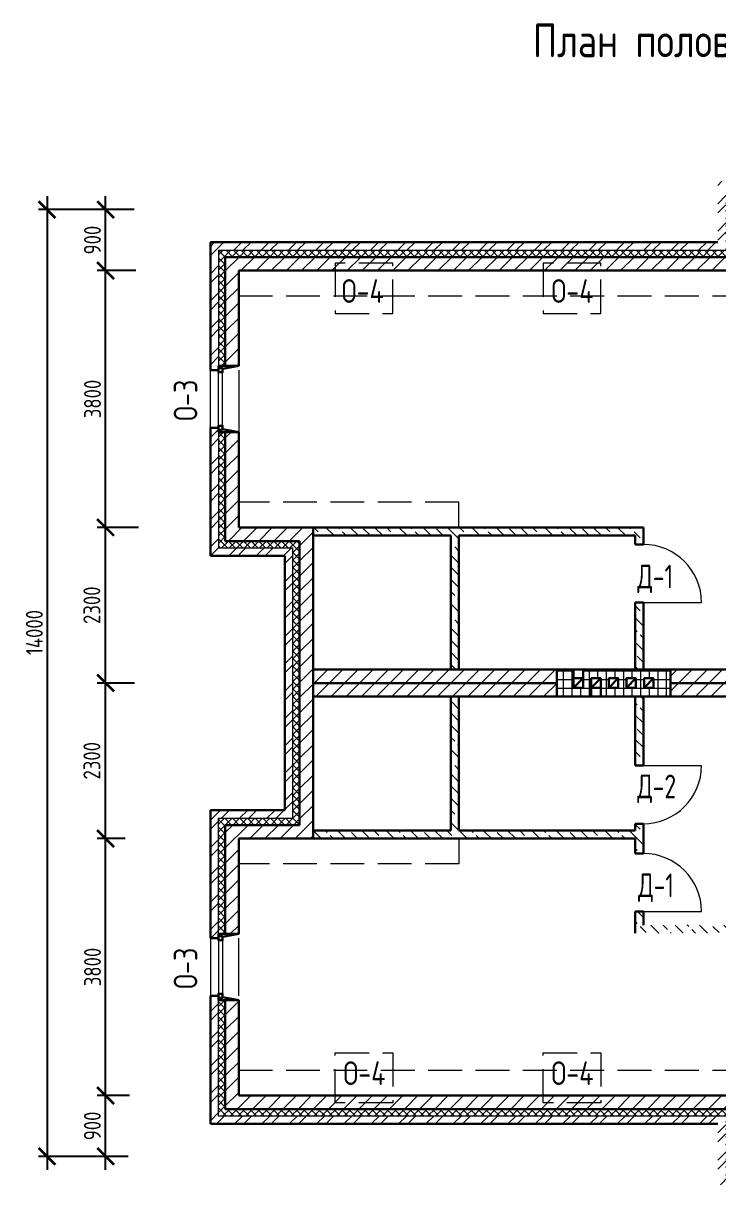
# Model space of a CAD drawing. Header units: millimetres. Extents: x -56498 to 234605, y -296269 to -29969.
# Drawn here: x 70897 to 81162, y -285530 to -268353 of the extents above; entities that cross this region are included whole.
import ezdxf
from ezdxf.enums import TextEntityAlignment as Align

# ---------------------------------------------------------------- set-up
doc = ezdxf.new("R2010")
doc.units = ezdxf.units.MM
doc.header["$LTSCALE"] = 100
doc.header["$PDMODE"] = 35
doc.linetypes.add('GOST2.303 4', pattern=[7, 5, -2, 0])
for name, color, linetype, lineweight in [('0.3', 7, 'Continuous', 30), ('Примітки 0.09', 200, 'Continuous', 9), ('Розміри 0.09', 5, 'Continuous', 9), ('Тонкі 0.18', 142, 'Continuous', 18), ('Штрихові 0.18', 7, 'GOST2.303 4', 18), ('Штрихування 0.09', 253, 'Continuous', 9)]:
    doc.layers.add(name, color=color, linetype=linetype, lineweight=lineweight)
doc.styles.add('GOST 2.304', font='CS_Gost2304.shx')
doc.styles.add('SPDS', font='SPDS.shx', dxfattribs={"width": 0.9})
doc.dimstyles.new('SPDS', dxfattribs={"dimscale": 100, "dimtxt": 2.5, "dimasz": 2.5, "dimexe": 1.25, "dimexo": 0.625, "dimtad": 1, "dimrnd": 0.001, "dimtxsty": 'GOST 2.304', "dimblk": 'ARCHTICK', "dimcen": 2.5, "dimdle": 2, "dimadec": 0, "dimazin": 2, "dimtfac": 0.75, "dimtmove": 1, "dimatfit": 3, "dimfxl": 0, "dimtolj": 1, "dimarcsym": 0})
pattern_1 = [(45, (-1000, -118800), (-112.2532, 112.2532), [])]
pattern_2 = [(45, (-1000, -118800), (-56.1266, 56.1266), []), (135, (-1000, -118800), (-56.1266, -56.1266), [])]
pattern_3 = [(45, (-1000, -118800), (-202.05576, 202.05576), []), (45, (-865.3, -118800), (-202.05576, 202.05576), [])]

# ---------------------------------------------------------------- blocks, each defined once
blk = doc.blocks.new('A$C6F060024')
for points in [[(70, 6880), (-70, 6610), (70, 6610)], [(70, 6480), (-70, 6210), (70, 6210)], [(70, -6210), (-70, -6480), (70, -6480)], [(70, -6610), (-70, -6880), (70, -6880)]]:
    blk.add_hatch(color=256).paths.add_polyline_path(points)
at = {"layer": '0.3'}
for points in [[(-70, 6610), (-70, 6880), (70, 6880), (-70, 6610), (70, 6610), (70, 6880)], [(-70, 6210), (-70, 6480), (70, 6480), (-70, 6210), (70, 6210), (70, 6480)], [(-70, 5940), (-70, 6080), (70, 6080), (-70, 5940), (70, 5940), (70, 6080)], [(-70, 5670), (-70, 5810), (70, 5810), (-70, 5670), (70, 5670), (70, 5810)], [(-70, 5400), (-70, 5540), (70, 5540), (-70, 5400), (70, 5400), (70, 5540)], [(-70, 5130), (-70, 5270), (70, 5270), (-70, 5130), (70, 5130), (70, 5270)], [(70, 2840), (70, 2700), (-70, 2700), (70, 2840), (-70, 2840), (-70, 2700)], [(70, 2580), (70, 2440), (-70, 2440), (70, 2580), (-70, 2580), (-70, 2440)], [(-5410, 70), (-5410, -70), (-5550, -70), (-5410, 70), (-5550, 70), (-5550, -70)], [(-5410, 70), (-5410, -70), (-5550, -70), (-5410, 70), (-5550, 70), (-5550, -70)], [(-5150, 70), (-5150, -70), (-5290, -70), (-5150, 70), (-5290, 70), (-5290, -70)], [(-5150, 70), (-5150, -70), (-5290, -70), (-5150, 70), (-5290, 70), (-5290, -70)], [(-4890, 70), (-4890, -70), (-5030, -70), (-4890, 70), (-5030, 70), (-5030, -70)], [(-4890, 70), (-4890, -70), (-5030, -70), (-4890, 70), (-5030, 70), (-5030, -70)], [(-4630, 70), (-4630, -70), (-4770, -70), (-4630, 70), (-4770, 70), (-4770, -70)], [(-4630, 70), (-4630, -70), (-4770, -70), (-4630, 70), (-4770, 70), (-4770, -70)], [(-4370, 70), (-4370, -70), (-4510, -70), (-4370, 70), (-4510, 70), (-4510, -70)], [(-4370, 70), (-4370, -70), (-4510, -70), (-4370, 70), (-4510, 70), (-4510, -70)], [(6450, 70), (6450, -70), (6310, -70), (6450, 70), (6310, 70), (6310, -70)], [(6710, 70), (6710, -70), (6570, -70), (6710, 70), (6570, 70), (6570, -70)], [(6710, 70), (6710, -70), (6570, -70), (6710, 70), (6570, 70), (6570, -70)], [(6970, 70), (6970, -70), (6830, -70), (6970, 70), (6830, 70), (6830, -70)], [(7230, 70), (7230, -70), (7090, -70), (7230, 70), (7090, 70), (7090, -70)], [(7490, 70), (7490, -70), (7350, -70), (7490, 70), (7350, 70), (7350, -70)], [(7750, 70), (7750, -70), (7610, -70), (7750, 70), (7610, 70), (7610, -70)], [(-70, -2580), (-70, -2440), (70, -2440), (-70, -2580), (70, -2580), (70, -2440)], [(-70, -2850), (-70, -2710), (70, -2710), (-70, -2850), (70, -2850), (70, -2710)], [(70, -2980), (70, -3120), (-70, -3120), (70, -2980), (-70, -2980), (-70, -3120)], [(-70, -3380), (-70, -3240), (70, -3240), (-70, -3380), (70, -3380), (70, -3240)], [(-70, -3650), (-70, -3510), (70, -3510), (-70, -3650), (70, -3650), (70, -3510)], [(70, -5130), (70, -5270), (-70, -5270), (70, -5130), (-70, -5130), (-70, -5270)], [(70, -5400), (70, -5540), (-70, -5540), (70, -5400), (-70, -5400), (-70, -5540)], [(70, -5670), (70, -5810), (-70, -5810), (70, -5670), (-70, -5670), (-70, -5810)], [(70, -5940), (70, -6080), (-70, -6080), (70, -5940), (-70, -5940), (-70, -6080)], [(70, -6210), (70, -6480), (-70, -6480), (70, -6210), (-70, -6210), (-70, -6480)], [(70, -6610), (70, -6880), (-70, -6880), (70, -6610), (-70, -6610), (-70, -6880)]]:
    blk.add_lwpolyline(points, dxfattribs=at)
blk = doc.blocks.new('_ArchTick')
at = {"color": 0, "linetype": 'ByBlock', "const_width": 0.15}
blk.add_lwpolyline([(-0.5, -0.5), (0.5, 0.5)], dxfattribs=at)
blk = doc.blocks.new('*D372')
at = {"layer": 'Defpoints', "color": 0, "transparency": 16777216}
for p in [(72114, -284210), (72528, -284210), (72509, -285110)]:
    blk.add_point(p, dxfattribs=at)
at = {"layer": 'Розміри 0.09', "color": 0, "lineweight": -2, "transparency": 16777216}
for p, q in [((72114, -285310), (72114, -284010)), ((72465, -284210), (71989, -284210)), ((72447, -285110), (71989, -285110))]:
    blk.add_line(p, q, dxfattribs=at)
at = {"layer": 'Розміри 0.09', "color": 0, "lineweight": -2, "transparency": 16777216, "xscale": 250, "yscale": 250, "zscale": 250}
for p, rotation in [((72114, -284210), 90), ((72114, -285110), 270)]:
    blk.add_blockref('_ArchTick', p, dxfattribs=dict(at, rotation=rotation))
at = {"layer": 'Розміри 0.09', "color": 0, "transparency": 16777216, "insert": (71919, -284660), "char_height": 250, "attachment_point": 5, "rotation": 90, "style": 'GOST 2.304'}
blk.add_mtext('\\A1;900', dxfattribs=at)
blk = doc.blocks.new('*D373')
at = {"layer": 'Defpoints', "color": 0, "transparency": 16777216}
for p in [(72114, -280410), (72468, -280410), (72528, -284210)]:
    blk.add_point(p, dxfattribs=at)
at = {"layer": 'Розміри 0.09', "color": 0, "lineweight": -2, "transparency": 16777216}
for p, q in [((72114, -284410), (72114, -280210)), ((72405, -280410), (71989, -280410)), ((72465, -284210), (71989, -284210))]:
    blk.add_line(p, q, dxfattribs=at)
at = {"layer": 'Розміри 0.09', "color": 0, "lineweight": -2, "transparency": 16777216, "xscale": 250, "yscale": 250, "zscale": 250}
for p, rotation in [((72114, -280410), 90), ((72114, -284210), 270)]:
    blk.add_blockref('_ArchTick', p, dxfattribs=dict(at, rotation=rotation))
at = {"layer": 'Розміри 0.09', "color": 0, "transparency": 16777216, "insert": (71921, -282310), "char_height": 250, "attachment_point": 5, "rotation": 90, "style": 'GOST 2.304'}
blk.add_mtext('\\A1;3800', dxfattribs=at)
blk = doc.blocks.new('*D374')
at = {"layer": 'Defpoints', "color": 0, "transparency": 16777216}
for p in [(72114, -278110), (72604, -278110), (72468, -280410)]:
    blk.add_point(p, dxfattribs=at)
at = {"layer": 'Розміри 0.09', "color": 0, "lineweight": -2, "transparency": 16777216}
for p, q in [((72114, -280610), (72114, -277910)), ((72541, -278110), (71989, -278110)), ((72405, -280410), (71989, -280410))]:
    blk.add_line(p, q, dxfattribs=at)
at = {"layer": 'Розміри 0.09', "color": 0, "lineweight": -2, "transparency": 16777216, "xscale": 250, "yscale": 250, "zscale": 250}
for p, rotation in [((72114, -278110), 90), ((72114, -280410), 270)]:
    blk.add_blockref('_ArchTick', p, dxfattribs=dict(at, rotation=rotation))
at = {"layer": 'Розміри 0.09', "color": 0, "transparency": 16777216, "insert": (71911, -279260), "char_height": 250, "attachment_point": 5, "rotation": 90, "style": 'GOST 2.304'}
blk.add_mtext('\\A1;2300', dxfattribs=at)
blk = doc.blocks.new('*D375')
at = {"layer": 'Defpoints', "color": 0, "transparency": 16777216}
for p in [(72114, -275810), (72665, -275810), (72604, -278110)]:
    blk.add_point(p, dxfattribs=at)
at = {"layer": 'Розміри 0.09', "color": 0, "lineweight": -2, "transparency": 16777216}
for p, q in [((72114, -278310), (72114, -275610)), ((72602, -275810), (71989, -275810)), ((72541, -278110), (71989, -278110))]:
    blk.add_line(p, q, dxfattribs=at)
at = {"layer": 'Розміри 0.09', "color": 0, "lineweight": -2, "transparency": 16777216, "xscale": 250, "yscale": 250, "zscale": 250}
for p, rotation in [((72114, -275810), 90), ((72114, -278110), 270)]:
    blk.add_blockref('_ArchTick', p, dxfattribs=dict(at, rotation=rotation))
at = {"layer": 'Розміри 0.09', "color": 0, "transparency": 16777216, "insert": (71911, -276960), "char_height": 250, "attachment_point": 5, "rotation": 90, "style": 'GOST 2.304'}
blk.add_mtext('\\A1;2300', dxfattribs=at)
blk = doc.blocks.new('*D376')
at = {"layer": 'Defpoints', "color": 0, "transparency": 16777216}
for p in [(72114, -272010), (72621, -272010), (72665, -275810)]:
    blk.add_point(p, dxfattribs=at)
at = {"layer": 'Розміри 0.09', "color": 0, "lineweight": -2, "transparency": 16777216}
for p, q in [((72114, -276010), (72114, -271810)), ((72559, -272010), (71989, -272010)), ((72602, -275810), (71989, -275810))]:
    blk.add_line(p, q, dxfattribs=at)
at = {"layer": 'Розміри 0.09', "color": 0, "lineweight": -2, "transparency": 16777216, "xscale": 250, "yscale": 250, "zscale": 250}
for p, rotation in [((72114, -272010), 90), ((72114, -275810), 270)]:
    blk.add_blockref('_ArchTick', p, dxfattribs=dict(at, rotation=rotation))
at = {"layer": 'Розміри 0.09', "color": 0, "transparency": 16777216, "insert": (71921, -273910), "char_height": 250, "attachment_point": 5, "rotation": 90, "style": 'GOST 2.304'}
blk.add_mtext('\\A1;3800', dxfattribs=at)
blk = doc.blocks.new('*D377')
at = {"layer": 'Defpoints', "color": 0, "transparency": 16777216}
for p in [(72114, -271110), (72599, -271110), (72621, -272010)]:
    blk.add_point(p, dxfattribs=at)
at = {"layer": 'Розміри 0.09', "color": 0, "lineweight": -2, "transparency": 16777216}
for p, q in [((72114, -272210), (72114, -270910)), ((72536, -271110), (71989, -271110)), ((72559, -272010), (71989, -272010))]:
    blk.add_line(p, q, dxfattribs=at)
at = {"layer": 'Розміри 0.09', "color": 0, "lineweight": -2, "transparency": 16777216, "xscale": 250, "yscale": 250, "zscale": 250}
for p, rotation in [((72114, -271110), 90), ((72114, -272010), 270)]:
    blk.add_blockref('_ArchTick', p, dxfattribs=dict(at, rotation=rotation))
at = {"layer": 'Розміри 0.09', "color": 0, "transparency": 16777216, "insert": (71919, -271560), "char_height": 250, "attachment_point": 5, "rotation": 90, "style": 'GOST 2.304'}
blk.add_mtext('\\A1;900', dxfattribs=at)
blk = doc.blocks.new('*D378')
at = {"layer": 'Defpoints', "color": 0, "transparency": 16777216}
for p in [(72114, -271110), (71248, -285110), (72114, -285110)]:
    blk.add_point(p, dxfattribs=at)
at = {"layer": 'Розміри 0.09', "color": 0, "lineweight": -2, "transparency": 16777216}
for p, q in [((71248, -270910), (71248, -285310)), ((72051, -271110), (71123, -271110)), ((72051, -285110), (71123, -285110))]:
    blk.add_line(p, q, dxfattribs=at)
at = {"layer": 'Розміри 0.09', "color": 0, "lineweight": -2, "transparency": 16777216, "xscale": 250, "yscale": 250, "zscale": 250}
for p, rotation in [((71248, -271110), 90), ((71248, -285110), 270)]:
    blk.add_blockref('_ArchTick', p, dxfattribs=dict(at, rotation=rotation))
at = {"layer": 'Розміри 0.09', "color": 0, "transparency": 16777216, "insert": (71061, -277363), "char_height": 250, "attachment_point": 5, "rotation": 90, "style": 'GOST 2.304'}
blk.add_mtext('\\A1;14000', dxfattribs=at)

msp = doc.modelspace()

# ---------------------------------------------------------------- hatches: boundary and pattern name
at = {"layer": 'Штрихування 0.09'}
h = msp.add_hatch(dxfattribs=at)
h.set_pattern_fill('ANSI32', color=256, scale=30, style=0)
h.set_pattern_definition(pattern_3)
h.paths.add_polyline_path([(81282.29, -270810.359), (83192.291, -270810.359), (83257.291, -270810.359), (83257.291, -270690.359), (81162.29, -270690.359), (81162.29, -271590.359), (73662.29, -271590.359), (73662.29, -273485.359), (73782.29, -273485.359), (73782.29, -273455.359), (73782.29, -273420.359), (73782.29, -271710.359), (81282.29, -271710.359)])
h = msp.add_hatch(dxfattribs=at)
h.set_pattern_fill('ANSI37', color=256, scale=25, style=0)
h.set_pattern_definition(pattern_2)
h.paths.add_polyline_path([(81382.29, -270910.359), (83192.291, -270910.359), (83192.291, -270810.359), (81282.29, -270810.359), (81282.29, -271710.359), (73782.29, -271710.359), (73782.29, -273420.359), (73882.29, -273420.359), (73882.29, -271810.359), (81382.29, -271810.359)])
h = msp.add_hatch(dxfattribs=at)
h.set_pattern_fill('ANSI31', color=256, scale=50, style=0)
h.set_pattern_definition(pattern_1)
h.paths.add_polyline_path([(81582.29, -271110.359), (83192.291, -271110.359), (83192.291, -270910.359), (81382.29, -270910.359), (81382.29, -271810.359), (73882.29, -271810.359), (73882.29, -273420.359), (74082.29, -273420.359), (74082.29, -272010.359), (75507.291, -272010.359), (75507.291, -271900.934), (76357.302, -271900.934), (76357.302, -272010.359), (78582.25, -272010.359), (78582.25, -271900.934), (79432.261, -271900.934), (79432.261, -272010.359), (81582.29, -272010.359)])
h.paths.add_polyline_path([(79432.261, -271900.934), (78582.25, -271900.934), (78582.25, -272010.359), (79432.261, -272010.359)], flags=17)
h.paths.add_polyline_path([(76357.302, -271900.934), (75507.291, -271900.934), (75507.291, -272010.359), (76357.302, -272010.359)], flags=17)
h = msp.add_hatch(dxfattribs=at)
h.set_pattern_fill('ANSI32', color=256, scale=30, style=0)
h.set_pattern_definition(pattern_3)
h.paths.add_polyline_path([(74882.29, -276110.359), (73782.29, -276110.359), (73782.29, -274400.359), (73782.29, -274335.359), (73662.29, -274335.359), (73662.29, -276230.359), (74762.29, -276230.359), (74762.29, -279990.359), (73662.29, -279990.359), (73662.29, -281885.359), (73782.29, -281885.359), (73782.29, -281855.359), (73782.29, -281820.359), (73782.29, -280110.359), (74882.29, -280110.359)])
h = msp.add_hatch(dxfattribs=at)
h.set_pattern_fill('ANSI37', color=256, scale=25, style=0)
h.set_pattern_definition(pattern_2)
h.paths.add_polyline_path([(74982.29, -276010.359), (73882.29, -276010.359), (73882.29, -274400.359), (73782.29, -274400.359), (73782.29, -276110.359), (74882.29, -276110.359), (74882.29, -280110.359), (73782.29, -280110.359), (73782.29, -281820.359), (73882.29, -281820.359), (73882.29, -280210.359), (74982.29, -280210.359)])
h = msp.add_hatch(dxfattribs=at)
h.set_pattern_fill('ANSI31', color=256, scale=50, style=0)
h.set_pattern_definition(pattern_1)
h.paths.add_polyline_path([(75182.29, -275810.359), (74082.29, -275810.359), (74082.29, -274400.359), (73882.29, -274400.359), (73882.29, -276010.359), (74982.29, -276010.359), (74982.29, -280210.359), (73882.29, -280210.359), (73882.29, -281820.359), (74082.29, -281820.359), (74082.29, -280410.359), (75182.29, -280410.359)])
h = msp.add_hatch(dxfattribs=at)
h.set_pattern_fill('ANSI33', color=256, scale=40, angle=90, style=0)
h.paths.add_polyline_path([(80062.289, -275810.359), (77337.29, -275810.359), (77337.29, -275930.359), (79942.289, -275930.359), (79942.289, -276060.359), (80062.289, -276060.359)])
h.paths.add_polyline_path([(77337.29, -275810.359), (75182.29, -275810.359), (75182.29, -275930.359), (77217.29, -275930.359), (77217.29, -277910.359), (77337.29, -277910.359), (77337.29, -275930.359)])
h.paths.add_polyline_path([(80062.289, -276920.359), (79942.289, -276920.359), (79942.289, -277910.359), (80062.289, -277910.359)])
h = msp.add_hatch(dxfattribs=at)
h.set_pattern_fill('ANSI31', color=256, scale=50, style=0)
h.set_pattern_definition(pattern_1)
h.paths.add_polyline_path([(93982.29, -277910.359), (92582.29, -277910.359), (92582.29, -278110.359), (93982.29, -278110.359)])
h.paths.add_polyline_path([(93982.29, -278110.359), (92582.29, -278110.359), (92582.29, -278310.359), (93982.29, -278310.359)])
h.paths.add_polyline_path([(84582.29, -275920.359), (84382.29, -275920.359), (84382.29, -276740.359), (84382.29, -277010.359), (84382.29, -277910.359), (83482.29, -277910.359), (83212.29, -277910.359), (82942.29, -277910.359), (82672.29, -277910.359), (82402.29, -277910.359), (82132.29, -277910.359), (81862.29, -277910.359), (81852.29, -277910.359), (80462.29, -277910.359), (80462.29, -278110.359), (84582.29, -278110.359)])
h.paths.add_polyline_path([(84582.29, -278110.359), (80462.29, -278110.359), (80462.29, -278310.359), (84382.29, -278310.359), (84382.29, -279210.359), (84382.29, -279480.359), (84382.29, -280300.329), (84582.29, -280300.329)])
h.paths.add_polyline_path([(90642.29, -278310.359), (90642.29, -278110.359), (84582.29, -278110.359), (84582.29, -280300.329), (84782.29, -280300.329), (84782.29, -278310.359)])
h.paths.add_polyline_path([(90902.29, -278040.359), (90892.29, -278040.359), (90892.29, -278110.359), (90902.29, -278110.359)])
h.paths.add_polyline_path([(90642.29, -278110.359), (90642.29, -277910.359), (84782.29, -277910.359), (84782.29, -275920.359), (84582.29, -275920.359), (84582.29, -278110.359)])
h = msp.add_hatch(dxfattribs=at)
h.set_pattern_fill('ANSI31', color=256, scale=50, style=0)
h.set_pattern_definition(pattern_1)
h.paths.add_polyline_path([(78782.29, -277910.359), (75182.29, -277910.359), (75182.29, -278110.359), (78782.29, -278110.359)])
h.paths.add_polyline_path([(78782.29, -278310.359), (78782.29, -278110.359), (75182.29, -278110.359), (75182.29, -278310.359)])
h.paths.add_polyline_path([(79032.29, -278180.359), (79042.29, -278180.359), (79042.29, -278110.359), (79032.29, -278110.359)])
h.paths.add_polyline_path([(79032.29, -278040.359), (79042.29, -278040.359), (79042.29, -277910.359), (79032.29, -277910.359)])
h = msp.add_hatch(dxfattribs=at)
h.set_pattern_fill('NET', color=256, scale=40, style=0)
h.set_pattern_definition([(0, (-1000, -118800), (0, 127), []), (90, (-1000, -118800), (-127, 8e-15), [])])
h.paths.add_polyline_path([(80462.29, -277910.359), (79172.29, -277910.359), (79172.29, -278040.359), (79172.29, -278180.359), (79032.29, -278180.359), (79032.29, -278040.359), (79032.29, -277910.359), (78782.29, -277910.359), (78782.29, -278310.359), (79292.29, -278310.359), (79292.29, -278180.359), (79292.29, -278040.359), (79432.29, -278040.359), (79432.29, -278180.359), (79432.29, -278310.359), (80462.29, -278310.359)])
h.paths.add_polyline_path([(80212.29, -278180.359), (80072.29, -278180.359), (80072.29, -278040.359), (80212.29, -278040.359)], flags=16)
h.paths.add_polyline_path([(79952.29, -278180.359), (79812.29, -278180.359), (79812.29, -278040.359), (79952.29, -278040.359)], flags=16)
h.paths.add_polyline_path([(79692.29, -278180.359), (79552.29, -278180.359), (79552.29, -278040.359), (79692.29, -278040.359)], flags=16)
h = msp.add_hatch(dxfattribs=at)
h.set_pattern_fill('ANSI33', color=256, scale=40, angle=90, style=0)
h.paths.add_polyline_path([(80062.289, -278310.359), (79942.289, -278310.359), (79942.289, -279330.359), (80062.289, -279330.359)])
h.paths.add_polyline_path([(80062.289, -280190.359), (79942.289, -280190.359), (79942.289, -280290.359), (77337.29, -280290.359), (77337.29, -280410.359), (79942.289, -280410.359), (79942.289, -280630.359), (80062.289, -280630.359)])
h.paths.add_polyline_path([(77337.29, -278310.359), (77217.29, -278310.359), (77217.29, -280290.359), (75182.29, -280290.359), (75182.29, -280410.359), (77337.29, -280410.359)])
h = msp.add_hatch(dxfattribs=at)
h.set_pattern_fill('ANSI33', color=256, scale=40, angle=90, style=0)
h.paths.add_polyline_path([(81582.29, -281490.359), (81462.29, -281490.359), (81462.29, -281690.359), (80062.289, -281690.359), (80062.289, -281490.359), (79942.289, -281490.359), (79942.289, -281810.359), (81462.29, -281810.359), (81462.29, -283310.339), (81582.29, -283310.339)])
h.paths.add_polyline_path([(81582.29, -283310.339), (81462.29, -283310.339), (81462.29, -284210.359), (81582.29, -284210.359)])
h = msp.add_hatch(dxfattribs=at)
h.set_pattern_fill('ANSI32', color=256, scale=30, style=0)
h.set_pattern_definition(pattern_3)
h.paths.add_polyline_path([(81282.29, -284510.359), (73782.29, -284510.359), (73782.29, -282800.359), (73782.29, -282735.359), (73662.29, -282735.359), (73662.29, -284630.359), (81162.29, -284630.359), (81162.29, -285530.359), (83257.312, -285530.359), (83257.312, -285410.359), (83227.312, -285410.359), (83192.312, -285410.359), (81282.29, -285410.359)])
h = msp.add_hatch(dxfattribs=at)
h.set_pattern_fill('ANSI37', color=256, scale=25, style=0)
h.set_pattern_definition(pattern_2)
h.paths.add_polyline_path([(81382.29, -284410.359), (73882.29, -284410.359), (73882.29, -282800.359), (73782.29, -282800.359), (73782.29, -284510.359), (81282.29, -284510.359), (81282.29, -285410.359), (83192.312, -285410.359), (83192.312, -285310.359), (81382.29, -285310.359)])
h = msp.add_hatch(dxfattribs=at)
h.set_pattern_fill('ANSI31', color=256, scale=50, style=0)
h.set_pattern_definition(pattern_1)
h.paths.add_polyline_path([(81582.29, -284210.359), (79432.261, -284210.359), (79432.261, -284319.783), (78582.25, -284319.783), (78582.25, -284210.359), (76357.302, -284210.359), (76357.302, -284319.783), (75507.291, -284319.783), (75507.291, -284210.359), (74082.29, -284210.359), (74082.29, -282800.359), (73882.29, -282800.359), (73882.29, -284410.359), (81382.29, -284410.359), (81382.29, -285310.359), (83192.312, -285310.359), (83192.312, -285110.359), (81582.29, -285110.359)])
h.paths.add_polyline_path([(79432.261, -284210.359), (78582.25, -284210.359), (78582.25, -284319.783), (79432.261, -284319.783)], flags=17)
h.paths.add_polyline_path([(76357.302, -284210.359), (75507.291, -284210.359), (75507.291, -284319.783), (76357.302, -284319.783)], flags=17)

# ---------------------------------------------------------------- linework, layer by layer
at = {"layer": '0.3'}
for p, q in [((73662.29, -271590.359), (73662.29, -273485.359)), ((73662.29, -271590.359), (81162.29, -271590.359)), ((73882.29, -271810.359), (73882.29, -273420.359)), ((73882.29, -271810.359), (81382.29, -271810.359)), ((74082.29, -272010.359), (74082.29, -273420.359)), ((74082.29, -272010.359), (81582.29, -272010.359)), ((74082.29, -273420.359), (73782.29, -273420.359)), ((73782.29, -273420.359), (73782.29, -273485.359)), ((73842.29, -273465.359), (74082.29, -273420.359)), ((73662.29, -273485.359), (73782.29, -273485.359)), ((73662.29, -274335.359), (73662.29, -276230.359)), ((73662.29, -274335.359), (73782.29, -274335.359)), ((73782.29, -274400.359), (73782.29, -274335.359)), ((74082.29, -274400.359), (73782.29, -274400.359)), ((73842.29, -274355.359), (74082.29, -274400.359)), ((73882.29, -274400.359), (73882.29, -276010.359)), ((74082.29, -274400.359), (74082.29, -275810.359)), ((74082.29, -275810.359), (75182.29, -275810.359)), ((75182.29, -280410.359), (75182.29, -275810.359)), ((75182.29, -275810.359), (80062.289, -275810.359)), ((80062.289, -276060.359), (80062.289, -275810.359)), ((73882.29, -276010.359), (74982.29, -276010.359)), ((74982.29, -280210.359), (74982.29, -276010.359)), ((75182.29, -275930.359), (77217.29, -275930.359)), ((77217.29, -277910.359), (77217.29, -275930.359)), ((77337.29, -277910.359), (77337.29, -275930.359)), ((77337.29, -275930.359), (79942.289, -275930.359)), ((79942.289, -276060.359), (79942.289, -275930.359)), ((80062.289, -276060.359), (79942.289, -276060.359)), ((73662.29, -276230.359), (74762.29, -276230.359)), ((74762.29, -279990.359), (74762.29, -276230.359)), ((79942.289, -277910.359), (79942.289, -276920.359)), ((80062.289, -276920.359), (79942.289, -276920.359)), ((80062.289, -277910.359), (80062.289, -276920.359)), ((84382.29, -277910.359), (75182.29, -277910.359)), ((84382.29, -277910.359), (75182.29, -277910.359)), ((78782.29, -277910.359), (78782.29, -278310.359)), ((79032.29, -277910.359), (79032.29, -278040.359)), ((79172.29, -277910.359), (79172.29, -278040.359)), ((80462.29, -277910.359), (80462.29, -278310.359)), ((78788.961, -278110.359), (75182.29, -278110.359)), ((79292.29, -278180.359), (79292.29, -278310.359)), ((79432.29, -278180.359), (79432.29, -278310.359)), ((84582.29, -278110.359), (80462.29, -278110.359)), ((84382.29, -278310.359), (75182.29, -278310.359)), ((84382.29, -278310.359), (75182.29, -278310.359)), ((77217.29, -278310.359), (77217.29, -280290.359)), ((77337.29, -278310.359), (77337.29, -280290.359)), ((79942.289, -278310.359), (79942.289, -279330.359)), ((80062.289, -278310.359), (80062.289, -279330.359)), ((80062.289, -279330.359), (79942.289, -279330.359)), ((73662.29, -281885.359), (73662.29, -279990.359)), ((73662.29, -279990.359), (74762.29, -279990.359)), ((73882.29, -281820.359), (73882.29, -280210.359)), ((73882.29, -280210.359), (74982.29, -280210.359)), ((77217.29, -280290.359), (75182.29, -280290.359)), ((79942.289, -280290.359), (77337.29, -280290.359)), ((79942.289, -280190.359), (79942.289, -280290.359)), ((80062.289, -280190.359), (79942.289, -280190.359)), ((80062.289, -280190.359), (80062.289, -280630.359)), ((74082.29, -281820.359), (74082.29, -280410.359)), ((74082.29, -280410.359), (75182.29, -280410.359)), ((79942.289, -280410.359), (75182.29, -280410.359)), ((79942.289, -280410.359), (79942.289, -280630.359)), ((80062.289, -280630.359), (79942.289, -280630.359)), ((79942.289, -281490.359), (79942.289, -281810.359)), ((80062.289, -281490.359), (79942.289, -281490.359)), ((80062.289, -281490.359), (80062.289, -281690.359)), ((74082.29, -281820.359), (73782.29, -281820.359)), ((73782.29, -281820.359), (73782.29, -281885.359)), ((73842.29, -281865.359), (74082.29, -281820.359)), ((73662.29, -281885.359), (73782.29, -281885.359)), ((73662.29, -284630.359), (73662.29, -282735.359)), ((73662.29, -282735.359), (73782.29, -282735.359)), ((73782.29, -282800.359), (73782.29, -282735.359)), ((74082.29, -282800.359), (73782.29, -282800.359)), ((73842.29, -282755.359), (74082.29, -282800.359)), ((73882.29, -284410.359), (73882.29, -282800.359)), ((74082.29, -284210.359), (74082.29, -282800.359)), ((74082.29, -284210.359), (81582.29, -284210.359)), ((73882.29, -284410.359), (81382.29, -284410.359)), ((73662.29, -284630.359), (81162.29, -284630.359))]:
    msp.add_line(p, q, dxfattribs=at)
for points in [[(73842.29, -273455.359), (73782.29, -273455.359), (73782.29, -273515.359), (73842.29, -273515.359)], [(73842.29, -274365.359), (73782.29, -274365.359), (73782.29, -274305.359), (73842.29, -274305.359)], [(73842.29, -281855.359), (73782.29, -281855.359), (73782.29, -281915.359), (73842.29, -281915.359)], [(73842.29, -282765.359), (73782.29, -282765.359), (73782.29, -282705.359), (73842.29, -282705.359)]]:
    msp.add_lwpolyline(points, close=True, dxfattribs=at)
at = {"layer": 'Тонкі 0.18'}
for p, q in [((73782.29, -271710.359), (73782.29, -273420.359)), ((73782.29, -271710.359), (81282.29, -271710.359)), ((73662.29, -274335.359), (73662.29, -273485.359)), ((73782.29, -274305.359), (73782.29, -273515.359)), ((73842.29, -274305.359), (73842.29, -273515.359)), ((74082.29, -273485.359), (74082.29, -274400.359)), ((73782.29, -274400.359), (73782.29, -276110.359)), ((73782.29, -276110.359), (74882.29, -276110.359)), ((74882.29, -280110.359), (74882.29, -276110.359)), ((80062.289, -276920.359), (80922.289, -276920.359)), ((80062.289, -279330.359), (80922.289, -279330.359)), ((73782.29, -281820.359), (73782.29, -280110.359)), ((73782.29, -280110.359), (74882.29, -280110.359)), ((80062.289, -281490.359), (80922.289, -281490.359)), ((73662.29, -281885.359), (73662.29, -282735.359)), ((73782.29, -281915.359), (73782.29, -282705.359)), ((73842.29, -281915.359), (73842.29, -282705.359)), ((74082.29, -282735.359), (74082.29, -281885.359)), ((73782.29, -284510.359), (73782.29, -282800.359)), ((73782.29, -284510.359), (81282.29, -284510.359))]:
    msp.add_line(p, q, dxfattribs=at)
for centre, start, end in [((80062.289, -276920.359), 0, 90), ((80062.289, -279330.359), 270, 0), ((80062.289, -281490.359), 0, 90)]:
    msp.add_arc(centre, 860, start, end, dxfattribs=at)
at = {"layer": 'Штрихові 0.18'}
for points in [[(74082.29, -272385.378), (82377.319, -272385.378), (82377.319, -271110.359)], [(77337.29, -277910.359), (77337.29, -275435.33), (74082.29, -275435.33)], [(77337.29, -278310.359), (77337.29, -280785.387), (74082.29, -280785.387)], [(74082.29, -283835.339), (82377.319, -283835.339), (82387.301, -285110.359)]]:
    msp.add_lwpolyline(points, dxfattribs=at)
for points in [[(75507.291, -272643.787), (76357.302, -272643.787), (76357.302, -271900.934), (75507.291, -271900.934)], [(78582.25, -272643.787), (79432.261, -272643.787), (79432.261, -271900.934), (78582.25, -271900.934)], [(75507.291, -283576.93), (76357.302, -283576.93), (76357.302, -284319.783), (75507.291, -284319.783)], [(78582.25, -283576.93), (79432.261, -283576.93), (79432.261, -284319.783), (78582.25, -284319.783)]]:
    msp.add_lwpolyline(points, close=True, dxfattribs=at)

# ---------------------------------------------------------------- block references
at = {"layer": '0.3'}
msp.add_blockref('A$C6F060024', (84582.29, -278110.359), dxfattribs=at)

# ---------------------------------------------------------------- texts
at = {"layer": 'Примітки 0.09', "style": 'SPDS'}
for s, height, p in [('План полов / заполнения проемов  мансарды ', 500, (84480.507, -268856.241)), ('О-4', 350, (75914.929, -272488.431)), ('О-4', 350, (79014.182, -272488.431)), ('О-4', 350, (75939.223, -284055.003)), ('О-4', 350, (79014.182, -284055.003))]:
    msp.add_text(s, height=height, dxfattribs=at).set_placement(p, align=Align.CENTER)
for p in [(73470.591, -273928.65), (73470.591, -282328.65)]:
    msp.add_text('О-3', height=350, rotation=90, dxfattribs=at).set_placement(p, align=Align.CENTER)
at = {"layer": 'Примітки 0.09', "style": 'SPDS', "width": 0.9}
for s, p in [('Д-1', (80237.905, -276709.876)), ('Д-2', (80259.536, -279814.278)), ('Д-1', (80250.003, -281276.672))]:
    msp.add_text(s, height=350, dxfattribs=at).set_placement(p, align=Align.CENTER)

# ---------------------------------------------------------------- dimensions: what is measured, and where the dimension line sits
at = {"layer": 'Розміри 0.09'}
dim = msp.add_linear_dim(base=(71248.105, -285110.359), p1=(72113.702, -271110.359), p2=(72113.702, -285110.359), angle=90, dimstyle='SPDS', override={"dimlfac": 1, "dimtxsty": 'GOST 2.304', "dimblk1": 'ArchTick', "dimblk2": 'ArchTick', "dimsah": 1, "dimtolj": 1}, dxfattribs=at)
dim.commit()
dim.dimension.update_dxf_attribs({"geometry": '*D378', "text_midpoint": (71248.105, -277362.953), "dimtype": 160})
for base, p1, p2, picture, middle in [((72113.702, -271110.359), (72621.468, -272010.359), (72598.869, -271110.359), '*D377', (71918.968, -271560.359)), ((72113.702, -272010.359), (72664.819, -275810.359), (72621.468, -272010.359), '*D376', (71921.025, -273910.359)), ((72113.702, -275810.359), (72603.748, -278110.359), (72664.819, -275810.359), '*D375', (71911.342, -276960.359)), ((72113.702, -278110.359), (72467.823, -280410.359), (72603.748, -278110.359), '*D374', (71911.342, -279260.359)), ((72113.702, -280410.359), (72527.938, -284210.359), (72467.823, -280410.359), '*D373', (71921.025, -282310.359)), ((72113.702, -284210.359), (72509.461, -285110.359), (72527.938, -284210.359), '*D372', (71918.968, -284660.359))]:
    dim = msp.add_linear_dim(base=base, p1=p1, p2=p2, angle=90, dimstyle='SPDS', override={"dimlfac": 1, "dimtxsty": 'GOST 2.304', "dimblk1": 'ArchTick', "dimblk2": 'ArchTick', "dimsah": 1, "dimtolj": 1}, dxfattribs=at)
    dim.commit()
    dim.dimension.update_dxf_attribs({"geometry": picture, "text_midpoint": middle})

doc.saveas('drawing.dxf')
